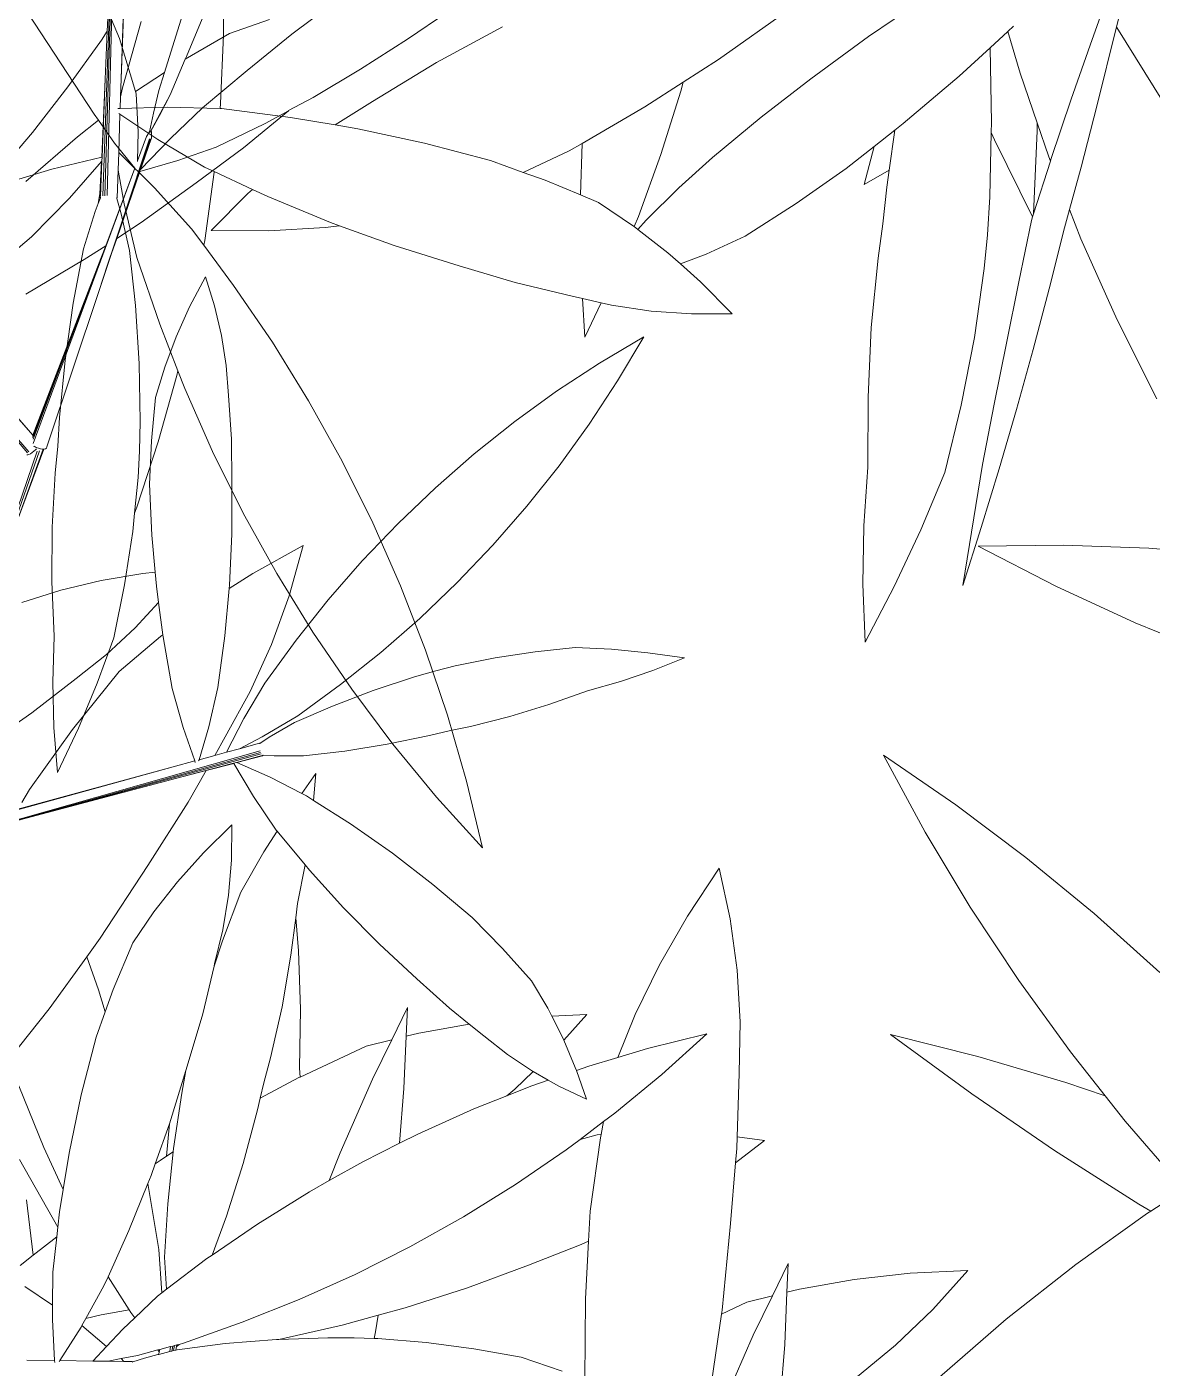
# Model space of a CAD drawing. Header units: millimetres. Extents: x 18 to 174501, y 22 to 24571.
# Drawn here: x 21922.7 to 22174.8, y 18887.6 to 19188.1 of the extents above; entities that cross this region are included whole.
import ezdxf

# ---------------------------------------------------------------- set-up
doc = ezdxf.new("R2010")
doc.units = ezdxf.units.MM
doc.header["$MEASUREMENT"] = 0
doc.layers.add('Edges', color=7, linetype='Continuous', lineweight=18)

# ---------------------------------------------------------------- blocks, each defined once
blk = doc.blocks.new('BAMBOOPLAN')
at = {"layer": 'Edges'}
for p, q in [((-0.334, 11.5077), (-0.2558, 11.3207)), ((-0.0428, 11.4309), (-0.1113, 11.2124)), ((0.4262, 11.4323), (0.2961, 11.3347)), ((-0.55, 11.4042), (-0.3368, 11.079)), ((0.0201, 11.4098), (-0.0412, 11.2639)), ((0.2246, 11.382), (0.0964, 11.3375)), ((0.7956, 11.4068), (0.6659, 11.3194)), ((0.0964, 11.3375), (-0.0452, 11.2546)), ((-0.2558, 11.3207), (-0.2044, 11.1511)), ((0.2961, 11.3347), (0.1527, 11.2191)), ((0.6659, 11.3194), (0.5158, 11.2228)), ((-0.5329, 10.0512), (-1.6024, 11.274)), ((-0.0452, 11.2546), (-0.0937, 11.1411)), ((-0.0412, 11.2639), (-0.0452, 11.2546)), ((-0.1113, 11.2124), (-0.2044, 11.1511)), ((-0.1113, 11.2124), (-0.1295, 11.1544)), ((0.1527, 11.2191), (0.0107, 11.0993)), ((0.5158, 11.2228), (0.3639, 11.1327)), ((-0.2044, 11.1511), (-0.2021, 11.1435)), ((-0.2021, 11.1435), (-0.1961, 11.0223)), ((-0.0937, 11.1411), (-0.1568, 11.0209)), ((-0.1295, 11.1544), (-0.1471, 11.0824)), ((-0.0937, 11.1411), (-0.1271, 11.0751)), ((0.3639, 11.1327), (0.2857, 11.0902)), ((-0.3368, 11.079), (-0.323, 11.0594)), ((-0.1471, 11.0824), (-0.1597, 11.0228)), ((0.0107, 11.0993), (-0.0927, 11.0009)), ((0.2855, 11.0901), (0.141, 10.9708)), ((0.2855, 11.0901), (0.2106, 11.0494)), ((0.2857, 11.0902), (0.2855, 11.0901)), ((-0.323, 11.0594), (-0.39, 11.0065)), ((-0.323, 11.0594), (-0.2712, 10.9863)), ((-0.1271, 11.0751), (-0.1547, 11.0244)), ((0.2106, 11.0494), (0.0535, 10.9738)), ((-0.39, 11.0065), (-0.5552, 10.8634)), ((-0.3221, 10.511), (-0.1593, 10.9996)), ((-0.2923, 10.5994), (-0.1573, 10.9994)), ((-0.1961, 11.0223), (-0.198, 10.9292)), ((-0.1693, 11.0072), (-0.198, 10.9292)), ((-0.0927, 11.0009), (-0.1884, 10.9013)), ((-0.1537, 11.0008), (-0.1832, 10.9165)), ((-0.1545, 11), (-0.1832, 10.9165)), ((-0.1693, 11.0072), (-0.1597, 11.0228)), ((-0.1685, 11.0079), (-0.1685, 11.0078)), ((-0.1603, 11.0201), (-0.1605, 11.0191)), ((-0.1597, 11.0228), (-0.1601, 11.0212)), ((-0.1547, 11.0244), (-0.1572, 11.02)), ((-0.1543, 11.0242), (-0.1547, 11.0244)), ((-0.1536, 11.0238), (-0.1543, 11.0242)), ((-0.1537, 11.0008), (-0.1534, 11.0017)), ((-0.1531, 11.0234), (-0.1536, 11.0238)), ((-0.1534, 11.0017), (-0.1527, 11.0226)), ((-0.1528, 11.023), (-0.1531, 11.0234)), ((-0.1527, 11.0226), (-0.1528, 11.023)), ((-1.3819, 10.9681), (-0.5455, 9.9979)), ((-0.2712, 10.9863), (-0.2065, 10.9066)), ((0.0535, 10.9738), (-0.0688, 10.9309)), ((0.141, 10.9708), (-0.0096, 10.859)), ((-0.2064, 10.9065), (-0.5314, 10.0245)), ((-0.2065, 10.9066), (-0.2996, 10.6579)), ((-0.2065, 10.9066), (-0.2064, 10.9065)), ((-0.2064, 10.9065), (-0.2059, 10.9058)), ((-0.198, 10.9292), (-0.1981, 10.9273)), ((-0.0688, 10.9309), (-0.1903, 10.8959)), ((-0.1832, 10.9165), (-0.1884, 10.9013)), ((-0.1903, 10.8959), (-0.2642, 10.681)), ((-0.1903, 10.8959), (-0.1905, 10.8958)), ((-0.1884, 10.9013), (-0.1894, 10.8985)), ((-0.0096, 10.859), (-0.1861, 10.732)), ((-0.1861, 10.732), (-0.2642, 10.681)), ((-0.2996, 10.6579), (-0.3681, 10.6132)), ((-0.2996, 10.6579), (-0.315, 10.617)), ((-0.2642, 10.681), (-0.2923, 10.5994)), ((-0.3681, 10.6132), (-0.5551, 10.5029)), ((-0.315, 10.617), (-0.5317, 10.0385)), ((-0.3447, 10.539), (-0.315, 10.617)), ((-0.3221, 10.511), (-0.2923, 10.5994)), ((-0.5323, 10.0474), (-0.3447, 10.539)), ((-0.5188, 10.0877), (-0.3447, 10.539)), ((0.0196, 10.5579), (-0.0309, 10.4627)), ((0.0196, 10.5579), (0.049, 10.4649)), ((-0.4869, 10.0167), (-0.3221, 10.511)), ((-0.0309, 10.4627), (-0.0743, 10.3664)), ((0.049, 10.4649), (0.0712, 10.3705)), ((-0.8866, 10.3888), (-0.5501, 9.9953)), ((-0.0743, 10.3664), (-0.1107, 10.2694)), ((0.0712, 10.3705), (0.0861, 10.2749)), ((1.4223, 10.3662), (1.2809, 10.2823)), ((1.4223, 10.3662), (1.3385, 10.2248)), ((-0.5329, 10.0513), (-0.7768, 10.3326)), ((-0.1107, 10.2694), (-0.1399, 10.1719)), ((0.0861, 10.2749), (0.0936, 10.1784)), ((1.2809, 10.2823), (1.1432, 10.1918)), ((1.3385, 10.2248), (1.2481, 10.087)), ((0.0936, 10.1784), (0.1027, 10.0382)), ((1.1432, 10.1918), (1.0095, 10.0949)), ((-0.1399, 10.1719), (-0.1532, 10.0335)), ((1.0095, 10.0949), (0.8802, 9.9919)), ((-0.534, 10.0504), (-0.533, 10.051)), ((-0.5336, 10.0505), (-0.5331, 10.0509)), ((-0.5336, 10.0493), (-0.5334, 10.0497)), ((-0.5333, 10.0502), (-0.533, 10.0509)), ((-0.5331, 10.0509), (-0.533, 10.0509)), ((-0.533, 10.051), (-0.5329, 10.051)), ((-0.533, 10.0509), (-0.5329, 10.051)), ((-0.5329, 10.0513), (-0.5188, 10.0877)), ((-0.5329, 10.051), (-0.5188, 10.0877)), ((-0.5329, 10.0512), (-0.5329, 10.0513)), ((1.2481, 10.087), (1.1513, 9.9532)), ((-0.4977, 10.0069), (-0.5894, 9.7591)), ((-0.4995, 10.0069), (-0.5894, 9.7591)), ((-0.5336, 10.044), (-0.5329, 10.0456)), ((-0.5336, 10.0439), (-0.5336, 10.044)), ((-0.5317, 10.0385), (-0.5319, 10.0381)), ((-0.53, 10.0163), (-0.5281, 10.0151)), ((-0.5296, 10), (-0.5241, 10.0047)), ((-0.5281, 10.0151), (-0.5259, 10.0141)), ((-0.5259, 10.0141), (-0.5217, 10.0121)), ((-0.5241, 10.0047), (-0.5208, 10.0079)), ((-0.5217, 10.0121), (-0.5148, 10.0096)), ((-0.5148, 10.0096), (-0.508, 10.0078)), ((-0.508, 10.0078), (-0.5016, 10.0069)), ((-0.5016, 10.0069), (-0.4995, 10.0069)), ((-0.4995, 10.0069), (-0.4977, 10.0069)), ((-0.4977, 10.0069), (-0.4962, 10.0069)), ((-0.4962, 10.0069), (-0.492, 10.0079)), ((-0.492, 10.0079), (-0.4894, 10.0097)), ((-0.4878, 10.0141), (-0.4894, 10.0097)), ((-0.4878, 10.0141), (-0.4869, 10.0167)), ((-0.1532, 10.0335), (-0.1591, 9.8947)), ((0.1027, 10.0382), (0.1046, 9.8975)), ((-0.8351, 9.0781), (-0.5186, 10.0004)), ((-0.7985, 9.1823), (-0.5112, 10.0012)), ((-0.5519, 9.9886), (-0.5513, 9.9879)), ((-0.5513, 9.9879), (-0.5489, 9.9881)), ((-0.5489, 9.9881), (-0.5452, 9.9895)), ((-0.5452, 9.9895), (-0.5406, 9.9921)), ((-0.5406, 9.9921), (-0.5352, 9.9957)), ((-0.5352, 9.9957), (-0.5296, 10)), ((0.8802, 9.9919), (0.7556, 9.883)), ((1.1513, 9.9532), (1.0484, 9.8238)), ((-0.1591, 9.8947), (-0.152, 9.7309)), ((0.1046, 9.8975), (0.1044, 9.7344)), ((0.7556, 9.883), (0.636, 9.7686)), ((1.0484, 9.8238), (0.9397, 9.6991)), ((0.636, 9.7686), (0.5216, 9.6489)), ((-0.152, 9.7309), (-0.1415, 9.6129)), ((0.1044, 9.7344), (0.0968, 9.5716)), ((0.3326, 9.6977), (0.1713, 9.6088)), ((0.3326, 9.6977), (0.2876, 9.5371)), ((0.9397, 9.6991), (0.8254, 9.5794)), ((2.4932, 9.696), (2.7655, 9.6992)), ((2.4932, 9.696), (2.7415, 9.5679)), ((2.7655, 9.6992), (3.039, 9.6898)), ((3.039, 9.6898), (3.313, 9.668)), ((0.5216, 9.6489), (0.4129, 9.5242)), ((-0.3144, 9.5859), (-0.4436, 9.5549)), ((-0.181, 9.6087), (-0.3144, 9.5859)), ((-0.1415, 9.6129), (-0.181, 9.6087)), ((-0.1415, 9.6129), (-0.1375, 9.5676)), ((0.1713, 9.6088), (0.0958, 9.5608)), ((0.8254, 9.5794), (0.7058, 9.4649)), ((-0.4436, 9.5549), (-0.5682, 9.516)), ((-0.1375, 9.5676), (-0.1305, 9.5155)), ((0.0958, 9.5608), (0.0818, 9.4095)), ((0.0968, 9.5716), (0.0958, 9.5608)), ((0.2876, 9.5371), (0.2309, 9.3813)), ((2.7415, 9.5679), (2.9953, 9.4506)), ((-0.1305, 9.5155), (-0.2058, 9.4341)), ((-0.1305, 9.5155), (-0.1166, 9.4126)), ((0.4129, 9.5242), (0.31, 9.3948)), ((0.7058, 9.4649), (0.5812, 9.3561)), ((2.9953, 9.4506), (3.254, 9.3446)), ((-0.2058, 9.4341), (-0.2967, 9.3497)), ((-0.1239, 9.4073), (-0.257, 9.2951)), ((-0.1166, 9.4126), (-0.1239, 9.4073)), ((-0.1166, 9.4126), (-0.1156, 9.4053)), ((-0.1156, 9.4053), (-0.0864, 9.2408)), ((0.0818, 9.4095), (0.0596, 9.2439)), ((0.2309, 9.3813), (0.1626, 9.2308)), ((0.31, 9.3948), (0.2101, 9.2578)), ((1.2034, 9.3718), (1.0746, 9.3583)), ((1.3194, 9.3659), (1.2034, 9.3718)), ((1.436, 9.3548), (1.3194, 9.3659)), ((-0.2967, 9.3497), (-0.3939, 9.2725)), ((0.5812, 9.3561), (0.4519, 9.2531)), ((0.9466, 9.3391), (0.819, 9.3129)), ((1.0746, 9.3583), (0.9466, 9.3391)), ((1.5527, 9.3384), (1.436, 9.3548)), ((1.5527, 9.3384), (1.452, 9.2982)), ((-0.257, 9.2951), (-0.4056, 9.1096)), ((0.6888, 9.2777), (0.5566, 9.2336)), ((0.7574, 9.2975), (0.6888, 9.2777)), ((0.819, 9.3129), (0.7574, 9.2975)), ((1.452, 9.2982), (1.3485, 9.2631)), ((-0.3939, 9.2725), (-0.5363, 9.1623)), ((-0.0864, 9.2408), (-0.0514, 9.1155)), ((0.0596, 9.2439), (0.03, 9.1172)), ((0.2101, 9.2578), (0.1429, 9.1441)), ((0.4519, 9.2531), (0.315, 9.153)), ((0.5566, 9.2336), (0.4265, 9.1843)), ((1.2424, 9.2332), (1.1192, 9.1895)), ((1.3485, 9.2631), (1.2424, 9.2332)), ((0.1626, 9.2308), (0.083, 9.0857)), ((1.1192, 9.1895), (0.994, 9.1509)), ((-0.5363, 9.1623), (-0.6694, 9.0698)), ((0.315, 9.153), (0.2014, 9.0857)), ((0.4265, 9.1843), (0.3045, 9.1314)), ((0.994, 9.1509), (0.8677, 9.1193)), ((-0.4056, 9.1096), (-0.544, 8.9167)), ((-0.0514, 9.1155), (-0.0148, 9.0084)), ((0.03, 9.1172), (-0.001, 9.0122)), ((0.1429, 9.1441), (0.0874, 9.0366)), ((0.3045, 9.1314), (0.2234, 9.0843)), ((0.8039, 9.1062), (0.7368, 9.0896)), ((0.8677, 9.1193), (0.8039, 9.1062)), ((0.083, 9.0857), (0.0492, 9.0261)), ((0.2014, 9.0857), (0.1281, 9.0478)), ((0.1926, 9.0656), (0.1281, 9.0478)), ((0.1926, 9.0656), (0.1941, 9.0647)), ((0.1941, 9.0647), (0.193, 9.064)), ((0.2234, 9.0843), (0.1941, 9.0647)), ((0.6014, 9.0619), (0.4653, 9.0398)), ((0.7368, 9.0896), (0.6014, 9.0619)), ((-0.9698, 8.7108), (0.1946, 9.0406)), ((-0.7086, 8.7835), (0.1962, 9.0357)), ((-0.6251, 8.8063), (0.198, 9.0314)), ((0.0492, 9.0261), (-0.001, 9.0122)), ((0.0874, 9.0366), (0.0492, 9.0261)), ((0.1281, 9.0478), (0.0874, 9.0366)), ((0.2014, 9.0259), (0.1188, 9.0039)), ((0.2027, 9.025), (0.12, 9.0034)), ((0.2027, 9.025), (0.2038, 9.0256)), ((0.2044, 9.0269), (0.203, 9.027)), ((0.2038, 9.0256), (0.2044, 9.0269)), ((0.2394, 9.0247), (0.2044, 9.0269)), ((0.3332, 9.0245), (0.2394, 9.0247)), ((0.4653, 9.0398), (0.3332, 9.0245)), ((2.1897, 9.0267), (2.421, 8.868)), ((2.1897, 9.0267), (2.3231, 8.7809)), ((-0.0836, 8.9895), (-0.9474, 8.7514)), ((-0.0836, 8.9895), (-0.581, 8.8546)), ((-0.0148, 9.0084), (-0.0836, 8.9895)), ((0.1097, 9.0015), (-0.0715, 8.9534)), ((0.0219, 8.9778), (-0.0715, 8.9534)), ((0.0219, 8.9778), (-0.0353, 8.8766)), ((-0.0148, 9.0084), (-0.0131, 9.0034)), ((-0.001, 9.0122), (-0.0021, 9.0086)), ((0.1101, 9.0008), (0.0219, 8.9778)), ((0.1188, 9.0039), (0.1097, 9.0015)), ((0.1101, 9.0008), (0.1097, 9.0015)), ((0.1733, 8.8951), (0.1101, 9.0008)), ((0.12, 9.0034), (0.1188, 9.0039)), ((0.2272, 8.9561), (0.12, 9.0034)), ((-0.0715, 8.9534), (-0.6068, 8.8112)), ((0.3285, 8.9043), (0.2272, 8.9561)), ((0.3732, 8.9687), (0.3285, 8.9043)), ((0.3732, 8.9687), (0.3657, 8.8824)), ((-0.544, 8.9167), (-0.5682, 8.876)), ((0.2463, 8.7874), (0.1733, 8.8951)), ((0.343, 8.8969), (0.3285, 8.9043)), ((0.3657, 8.8824), (0.343, 8.8969)), ((-0.0353, 8.8766), (-0.1643, 8.6737)), ((0.4837, 8.8069), (0.3657, 8.8824)), ((2.421, 8.868), (2.6459, 8.699)), ((0.1038, 8.804), (0.0132, 8.7145)), ((0.1038, 8.804), (0.103, 8.6912)), ((0.6179, 8.7129), (0.4837, 8.8069)), ((0.249, 8.7842), (0.2069, 8.7176)), ((0.249, 8.7842), (0.2463, 8.7874)), ((0.3385, 8.6763), (0.249, 8.7842)), ((2.3231, 8.7809), (2.4676, 8.5403)), ((0.2069, 8.7176), (0.1331, 8.5882)), ((-0.1643, 8.6737), (-0.3174, 8.4407)), ((0.0132, 8.7145), (-0.0699, 8.6216)), ((0.103, 8.6912), (0.0935, 8.5792)), ((0.3385, 8.6763), (0.3144, 8.5527)), ((0.3529, 8.6589), (0.3385, 8.6763)), ((0.7477, 8.6128), (0.6179, 8.7129)), ((2.6459, 8.699), (2.8638, 8.52)), ((0.462, 8.538), (0.3529, 8.6589)), ((1.6644, 8.6657), (1.5629, 8.512)), ((1.6644, 8.6657), (1.6992, 8.5026)), ((-0.0699, 8.6216), (-0.1455, 8.5255)), ((0.1331, 8.5882), (0.0742, 8.433)), ((0.873, 8.5069), (0.7477, 8.6128)), ((0.0935, 8.5792), (0.0755, 8.4682)), ((0.3144, 8.5527), (0.3084, 8.5058)), ((-0.1455, 8.5255), (-0.2132, 8.4266)), ((0.3084, 8.5058), (0.2932, 8.3864)), ((0.3084, 8.5058), (0.3176, 8.4008)), ((0.5765, 8.422), (0.462, 8.538)), ((0.9709, 8.4085), (0.873, 8.5069)), ((1.5629, 8.512), (1.473, 8.3555)), ((1.6992, 8.5026), (1.7214, 8.3383)), ((2.4676, 8.5403), (2.6228, 8.3055)), ((2.8638, 8.52), (3.0743, 8.3315)), ((0.0755, 8.4682), (0.049, 8.3586)), ((-0.3174, 8.4407), (-0.3604, 8.3814)), ((-0.2132, 8.4266), (-0.2758, 8.2767)), ((0.0742, 8.433), (0.0474, 8.3518)), ((0.6962, 8.3112), (0.5765, 8.422)), ((-0.3604, 8.3814), (-0.4808, 8.215)), ((-0.3604, 8.3814), (-0.3228, 8.2755)), ((0.2932, 8.3864), (0.265, 8.2209)), ((0.3176, 8.4008), (0.3242, 8.214)), ((1.0637, 8.3049), (0.9709, 8.4085)), ((0.0474, 8.3518), (0.011, 8.1994)), ((0.049, 8.3586), (0.0474, 8.3518)), ((1.473, 8.3555), (1.3952, 8.1964)), ((1.7214, 8.3383), (1.7309, 8.1733)), ((0.8009, 8.2173), (0.6962, 8.3112)), ((1.1156, 8.2173), (1.0637, 8.3049)), ((2.6228, 8.3055), (2.7883, 8.077)), ((-0.3228, 8.2755), (-0.3014, 8.2051)), ((-0.2758, 8.2767), (-0.3014, 8.2051)), ((-0.4808, 8.215), (-0.6085, 8.0544)), ((-0.3014, 8.2051), (-0.3303, 8.1241)), ((0.265, 8.2209), (0.2282, 8.0581)), ((0.3242, 8.214), (0.3209, 8.0255)), ((0.666, 8.2188), (0.616, 8.116)), ((0.666, 8.2188), (0.6622, 8.1275)), ((0.8642, 8.166), (0.8009, 8.2173)), ((1.1287, 8.1914), (1.1156, 8.2173)), ((0.011, 8.1994), (-0.0353, 8.0422)), ((0.8642, 8.166), (0.7027, 8.1375)), ((0.9102, 8.1289), (0.8642, 8.166)), ((1.2406, 8.1966), (1.1287, 8.1914)), ((1.1622, 8.1248), (1.1287, 8.1914)), ((1.2406, 8.1966), (1.1668, 8.1142)), ((1.3952, 8.1964), (1.3392, 8.0592)), ((1.7309, 8.1733), (1.7278, 8.0078)), ((-0.3303, 8.1241), (-0.3778, 7.9393)), ((0.616, 8.116), (0.5338, 8.0957)), ((0.616, 8.116), (0.5543, 7.9894)), ((0.6622, 8.1275), (0.6551, 7.9595)), ((0.7027, 8.1375), (0.6622, 8.1275)), ((0.9862, 8.069), (0.9102, 8.1289)), ((1.1668, 8.1142), (1.1622, 8.1248)), ((1.6242, 8.135), (1.4345, 8.0876)), ((1.6242, 8.135), (1.4801, 8.0048)), ((2.2127, 8.1332), (2.4921, 8.0622)), ((2.2127, 8.1332), (2.4724, 7.943)), ((0.5338, 8.0957), (0.3223, 7.9966)), ((1.2035, 8.0276), (1.1668, 8.1142)), ((1.4345, 8.0876), (1.3392, 8.0592)), ((2.7883, 8.077), (2.8998, 7.9362)), ((-0.0353, 8.0422), (-0.0428, 8.0175)), ((0.2282, 8.0581), (0.2063, 7.9776)), ((1.0665, 8.0151), (0.9862, 8.069)), ((1.2466, 8.0317), (1.2069, 8.0179)), ((1.3392, 8.0592), (1.2466, 8.0317)), ((2.4921, 8.0622), (2.7733, 7.9789)), ((-0.0428, 8.0175), (-0.0907, 7.8605)), ((-0.0428, 8.0175), (-0.0565, 7.9448)), ((0.3185, 7.9948), (0.1951, 7.9288)), ((0.3223, 7.9966), (0.3185, 7.9948)), ((0.3209, 8.0255), (0.3223, 7.9966)), ((0.5543, 7.9894), (0.4507, 7.7541)), ((1.0684, 8.014), (1.0096, 7.9576)), ((1.1169, 7.9866), (1.0612, 7.9673)), ((1.0684, 8.014), (1.0665, 8.0151)), ((1.1169, 7.9866), (1.0684, 8.014)), ((1.1509, 7.9674), (1.1169, 7.9866)), ((1.2069, 8.0179), (1.2035, 8.0276)), ((1.2393, 7.926), (1.2069, 8.0179)), ((1.4801, 8.0048), (1.3298, 7.8808)), ((1.7278, 8.0078), (1.7214, 7.8051)), ((-0.5779, 7.9681), (-0.498, 7.7716)), ((-0.0565, 7.9448), (-0.0825, 7.7681)), ((0.2063, 7.9776), (0.1951, 7.9288)), ((0.6551, 7.9595), (0.6412, 7.7848)), ((1.0612, 7.9673), (0.9842, 7.9368)), ((1.0096, 7.9576), (0.9842, 7.9368)), ((1.2393, 7.926), (1.1509, 7.9674)), ((2.7733, 7.9789), (2.8998, 7.9362)), ((-0.3778, 7.9393), (-0.4169, 7.7526)), ((0.1951, 7.9288), (0.1865, 7.8912)), ((0.9842, 7.9368), (0.8786, 7.8948)), ((2.4724, 7.943), (2.7373, 7.7617)), ((2.8998, 7.9362), (2.9637, 7.8554)), ((-0.0907, 7.8605), (-0.0956, 7.8465)), ((0.1865, 7.8912), (0.1399, 7.7202)), ((0.8786, 7.8948), (0.6993, 7.8142)), ((1.3298, 7.8808), (1.2942, 7.854)), ((-0.0956, 7.8465), (-0.1408, 7.7192)), ((-0.0956, 7.8465), (-0.1052, 7.7437)), ((1.2942, 7.854), (1.2185, 7.797)), ((1.2942, 7.854), (1.2861, 7.8127)), ((2.9637, 7.8554), (3.1486, 7.6414)), ((0.6412, 7.7848), (0.5238, 7.7257)), ((0.6993, 7.8142), (0.6412, 7.7848)), ((1.2185, 7.797), (1.1737, 7.7634)), ((1.2734, 7.8118), (1.2185, 7.797)), ((1.284, 7.8019), (1.2511, 7.5668)), ((1.2861, 7.8127), (1.2734, 7.8118)), ((1.2861, 7.8127), (1.284, 7.8019)), ((1.8086, 7.7938), (1.7163, 7.7215)), ((1.7214, 7.8051), (1.7202, 7.7677)), ((1.8086, 7.7938), (1.7214, 7.8051)), ((-0.5755, 7.7326), (-0.4528, 7.5164)), ((-0.498, 7.7716), (-0.4357, 7.6363)), ((-0.4169, 7.7526), (-0.4357, 7.6363)), ((-0.1258, 7.73), (-0.1408, 7.7192)), ((-0.1053, 7.7433), (-0.1258, 7.73)), ((-0.0836, 7.7574), (-0.1053, 7.7433)), ((-0.1052, 7.7437), (-0.1053, 7.7433)), ((-0.0836, 7.7574), (-0.1012, 7.5908)), ((-0.0825, 7.7681), (-0.0836, 7.7574)), ((0.4507, 7.7541), (0.4155, 7.665)), ((1.1737, 7.7634), (1.0121, 7.6528)), ((1.7202, 7.7677), (1.7163, 7.7215)), ((2.7373, 7.7617), (3.0068, 7.5898)), ((-0.1408, 7.7192), (-0.1542, 7.6815)), ((0.1399, 7.7202), (0.0866, 7.5517)), ((0.5238, 7.7257), (0.4155, 7.665)), ((1.7163, 7.7215), (1.7002, 7.5281)), ((-0.1647, 7.6558), (-0.2257, 7.5056)), ((-0.1542, 7.6815), (-0.1647, 7.6558)), ((-0.1647, 7.6558), (-0.1298, 7.4451)), ((0.4155, 7.665), (0.3525, 7.6296)), ((1.0121, 7.6528), (0.8454, 7.5493)), ((-0.5535, 7.6034), (-0.5313, 7.4264)), ((-0.4357, 7.6363), (-0.4474, 7.5647)), ((0.3525, 7.6296), (0.1859, 7.5262)), ((3.1527, 7.637), (3.0451, 7.5672)), ((-0.4474, 7.5647), (-0.4528, 7.5164)), ((-0.1012, 7.5908), (-0.1112, 7.4205)), ((1.2511, 7.5668), (1.246, 7.4712)), ((3.0354, 7.5609), (2.8054, 7.3962)), ((3.0068, 7.5898), (3.0451, 7.5672)), ((3.0451, 7.5672), (3.0354, 7.5609)), ((-0.4528, 7.5164), (-0.4563, 7.4856)), ((0.0866, 7.5517), (0.0407, 7.4268)), ((0.1859, 7.5262), (0.0407, 7.4268)), ((0.8454, 7.5493), (0.6742, 7.4532)), ((1.7002, 7.5281), (1.673, 7.2507)), ((-0.4563, 7.4856), (-0.5313, 7.4264)), ((-0.4563, 7.4856), (-0.4691, 7.3718)), ((-0.2257, 7.5056), (-0.2922, 7.3572)), ((-0.1298, 7.4451), (-0.1205, 7.3057)), ((0.6742, 7.4532), (0.4987, 7.3648)), ((1.2219, 7.4604), (1.0538, 7.3949)), ((1.246, 7.4712), (1.2219, 7.4604)), ((1.246, 7.4712), (1.2361, 7.2869)), ((-0.5313, 7.4264), (-0.5733, 7.3933)), ((-0.1112, 7.4205), (-0.1051, 7.3173)), ((0.0243, 7.4156), (-0.1051, 7.3173)), ((0.0407, 7.4268), (0.0243, 7.4156)), ((1.0538, 7.3949), (0.8579, 7.3219)), ((1.8847, 7.3993), (1.8346, 7.2965)), ((1.8847, 7.3993), (1.8808, 7.308)), ((2.8054, 7.3962), (2.583, 7.2212)), ((-0.4691, 7.3718), (-0.4698, 7.2659)), ((-0.2922, 7.3572), (-0.3052, 7.3282)), ((-0.2922, 7.3572), (-0.2244, 7.2513)), ((0.4987, 7.3648), (0.3194, 7.2842)), ((2.0958, 7.3488), (1.9214, 7.318)), ((2.2752, 7.3685), (2.0958, 7.3488)), ((2.4593, 7.3771), (2.2752, 7.3685)), ((2.4593, 7.3771), (2.348, 7.2529)), ((-0.558, 7.3264), (-0.4698, 7.2659)), ((-0.3052, 7.3282), (-0.3634, 7.2237)), ((-0.1205, 7.3057), (-0.1341, 7.2953)), ((-0.1051, 7.3173), (-0.1205, 7.3057)), ((0.8579, 7.3219), (0.659, 7.2578)), ((1.8808, 7.308), (1.8738, 7.14)), ((1.9214, 7.318), (1.8808, 7.308)), ((-0.4698, 7.2659), (-0.4701, 7.2205)), ((-0.1341, 7.2953), (-0.2068, 7.226)), ((0.3194, 7.2842), (0.1368, 7.2116)), ((0.659, 7.2578), (0.572, 7.2341)), ((1.2361, 7.2869), (1.234, 7.0268)), ((1.7525, 7.2762), (1.6711, 7.238)), ((1.8346, 7.2965), (1.7525, 7.2762)), ((1.8346, 7.2965), (1.773, 7.1699)), ((-0.4701, 7.2205), (-0.4632, 7.089)), ((-0.3634, 7.2237), (-0.3761, 7.2008)), ((-0.3142, 7.2352), (-0.3634, 7.2237)), ((-0.2244, 7.2513), (-0.3142, 7.2352)), ((-0.2068, 7.226), (-0.2448, 7.1899)), ((-0.2244, 7.2513), (-0.2191, 7.2429)), ((-0.2191, 7.2429), (-0.2068, 7.226)), ((0.572, 7.2341), (0.4576, 7.2029)), ((0.572, 7.2341), (0.5638, 7.1814)), ((1.6711, 7.238), (1.6332, 6.9749)), ((1.673, 7.2507), (1.6711, 7.238)), ((2.348, 7.2529), (2.2283, 7.1381)), ((2.583, 7.2212), (2.3688, 7.0364)), ((-0.3787, 7.1962), (-0.4468, 7.0888)), ((-0.3761, 7.2008), (-0.3787, 7.1962)), ((-0.3761, 7.2008), (-0.2967, 7.1344)), ((-0.2448, 7.1899), (-0.2967, 7.1344)), ((0.1368, 7.2116), (-0.0508, 7.1444)), ((0.4576, 7.2029), (0.2543, 7.1565)), ((0.5638, 7.1814), (0.5596, 7.1596)), ((-0.2967, 7.1344), (-0.3405, 7.0876)), ((-0.0918, 7.1337), (-0.1266, 7.1246)), ((-0.0949, 7.1177), (-0.0918, 7.1337)), ((-0.0852, 7.1355), (-0.0918, 7.1337)), ((-0.0883, 7.1194), (-0.0852, 7.1355)), ((-0.0794, 7.137), (-0.0852, 7.1355)), ((-0.0826, 7.1209), (-0.0794, 7.137)), ((-0.0716, 7.139), (-0.0794, 7.137)), ((-0.0726, 7.1344), (-0.075, 7.1228)), ((-0.0716, 7.139), (-0.0726, 7.1344)), ((-0.0713, 7.1354), (-0.0726, 7.1344)), ((-0.0705, 7.1393), (-0.0716, 7.139)), ((-0.0648, 7.1408), (-0.0713, 7.1354)), ((-0.0705, 7.1393), (-0.0713, 7.1354)), ((0.0832, 7.1435), (-0.0709, 7.1239)), ((-0.0648, 7.1408), (-0.0705, 7.1393)), ((-0.0508, 7.1444), (-0.0648, 7.1408)), ((0.2471, 7.1562), (0.0832, 7.1435)), ((0.2543, 7.1565), (0.2471, 7.1562)), ((0.4116, 7.1623), (0.2543, 7.1565)), ((0.496, 7.1621), (0.4116, 7.1623)), ((0.5596, 7.1596), (0.496, 7.1621)), ((0.5714, 7.1592), (0.5596, 7.1596)), ((0.7256, 7.1468), (0.5714, 7.1592)), ((0.8784, 7.1264), (0.7256, 7.1468)), ((1.773, 7.1699), (1.6694, 6.9346)), ((1.8738, 7.14), (1.8531, 6.8803)), ((2.2283, 7.1381), (2.1006, 7.0332)), ((-0.4632, 7.089), (-0.5523, 7.09)), ((-0.4632, 7.089), (-0.4629, 7.0829)), ((-0.4468, 7.0888), (-0.4491, 7.0852)), ((-0.3405, 7.0876), (-0.4468, 7.0888)), ((-0.2917, 7.087), (-0.3405, 7.0876)), ((-0.2505, 7.0953), (-0.2917, 7.087)), ((-0.2411, 7.0864), (-0.2917, 7.087)), ((-0.1984, 7.1058), (-0.2505, 7.0953)), ((-0.2505, 7.0953), (-0.2411, 7.0864)), ((-0.2146, 7.0861), (-0.2411, 7.0864)), ((-0.2132, 7.0848), (-0.215, 7.0843)), ((-0.2132, 7.0848), (-0.2146, 7.0861)), ((-0.1751, 7.0972), (-0.2132, 7.0848)), ((-0.1323, 7.1231), (-0.1984, 7.1058)), ((-0.1327, 7.1081), (-0.1751, 7.0972)), ((-0.1296, 7.1099), (-0.1327, 7.1081)), ((-0.1298, 7.1088), (-0.1327, 7.1081)), ((-0.1266, 7.1246), (-0.1323, 7.1231)), ((-0.1323, 7.1231), (-0.1281, 7.1173)), ((-0.0949, 7.1177), (-0.1298, 7.1088)), ((-0.1296, 7.1099), (-0.1298, 7.1088)), ((-0.1281, 7.1173), (-0.1296, 7.1099)), ((-0.1266, 7.1246), (-0.1281, 7.1173)), ((-0.0883, 7.1194), (-0.0949, 7.1177)), ((-0.0826, 7.1209), (-0.0883, 7.1194)), ((-0.075, 7.1228), (-0.0826, 7.1209)), ((-0.0709, 7.1239), (-0.075, 7.1228)), ((1.0301, 7.0994), (0.8784, 7.1264)), ((1.1619, 7.0548), (1.0301, 7.0994)), ((-0.2502, -6.3412), (-0.2084, -5.0609)), ((-0.2538, -5.0917), (-0.2952, -6.7156)), ((-0.2649, -5.4639), (-0.3022, -6.7158)), ((-0.2689, -5.5792), (-0.3084, -6.7163)), ((-0.2945, -6.189), (-0.2807, -5.8591)), ((0.0777, -6.2006), (0.0787, -5.9746)), ((2.1421, -6.2067), (2.3057, -6.0956)), ((2.9361, -6.1757), (2.9625, -6.0687)), ((-0.2502, -6.3412), (-0.2417, -6.1086)), ((1.6622, -6.28), (1.8907, -6.1181)), ((2.8581, -6.2158), (2.8944, -6.1144)), ((-0.2454, -6.3706), (-0.1862, -6.1583)), ((0.7591, -6.2892), (0.9706, -6.1748)), ((2.5878, -6.1906), (2.6064, -6.1736)), ((2.8732, -6.4293), (2.9361, -6.1757)), ((2.9369, -6.177), (2.9361, -6.1757)), ((3.086, -6.4171), (2.9369, -6.177)), ((-0.4208, -6.3676), (-0.3135, -6.2179)), ((-0.3135, -6.2179), (-0.2945, -6.189)), ((-0.3009, -6.3423), (-0.2945, -6.189)), ((0.0677, -6.4208), (0.0777, -6.2006)), ((1.9576, -6.3421), (2.1421, -6.2067)), ((2.5311, -6.2423), (2.5878, -6.1906)), ((2.6272, -6.3237), (2.5878, -6.1906)), ((2.791, -6.4072), (2.8581, -6.2158)), ((2.4319, -6.3328), (2.5311, -6.2423)), ((2.5311, -6.2433), (2.5311, -6.2423)), ((2.5357, -6.4811), (2.5311, -6.2433)), ((0.554, -6.4142), (0.7591, -6.2892)), ((1.5486, -6.3529), (1.6622, -6.28)), ((-0.3125, -6.5924), (-0.3009, -6.3423)), ((-0.3114, -6.5921), (-0.3009, -6.3423)), ((-0.2521, -6.3996), (-0.2502, -6.3412)), ((1.4264, -6.4314), (1.5486, -6.3529)), ((1.541, -6.3817), (1.5486, -6.3529)), ((1.7984, -6.4641), (1.9576, -6.3421)), ((2.2533, -6.4846), (2.4319, -6.3328)), ((2.6815, -6.4826), (2.6272, -6.3237)), ((-0.5342, -6.513), (-0.4208, -6.3676)), ((-0.2521, -6.3996), (-0.2454, -6.3706)), ((1.4776, -6.584), (1.541, -6.3817)), ((-0.2533, -6.4363), (-0.2603, -6.4365)), ((-0.2533, -6.4363), (-0.2521, -6.3996)), ((-0.1025, -6.4321), (-0.2533, -6.4363)), ((0.0662, -6.437), (-0.1025, -6.4321)), ((0.0662, -6.437), (0.0677, -6.4208)), ((0.0709, -6.4372), (0.0662, -6.437)), ((0.2918, -6.4651), (0.0709, -6.4372)), ((0.4343, -6.4892), (0.554, -6.4142)), ((1.2249, -6.5482), (1.4264, -6.4314)), ((2.726, -6.6004), (2.791, -6.4072)), ((2.8223, -6.6241), (2.8732, -6.4293)), ((-0.2539, -6.4553), (-0.2581, -6.4525)), ((-0.2579, -6.5776), (-0.2539, -6.4553)), ((-0.1325, -6.5364), (-0.2539, -6.4553)), ((0.4343, -6.4892), (0.2918, -6.4651)), ((1.6427, -6.5937), (1.7984, -6.4641)), ((2.535, -6.5133), (2.5357, -6.4811)), ((2.6816, -6.5086), (2.6815, -6.4826)), ((2.7186, -6.5911), (2.6815, -6.4826)), ((-0.6534, -6.6537), (-0.5342, -6.513)), ((0.5072, -6.5015), (0.4343, -6.4892)), ((0.7208, -6.5477), (0.5072, -6.5015)), ((2.1596, -6.5587), (2.2261, -6.5061)), ((2.2078, -6.6338), (2.2261, -6.5061)), ((2.2261, -6.5061), (2.2533, -6.4846)), ((2.5305, -6.7192), (2.535, -6.5133)), ((2.5454, -6.5372), (2.535, -6.5133)), ((2.6701, -6.7734), (2.6816, -6.5086)), ((0.0171, -6.6243), (-0.1325, -6.5364)), ((0.9322, -6.6036), (0.7208, -6.5477)), ((1.1839, -6.572), (1.2249, -6.5482)), ((1.2196, -6.7135), (1.2249, -6.5482)), ((2.0709, -6.6288), (2.1596, -6.5587)), ((2.1281, -6.6797), (2.1596, -6.5587)), ((2.6667, -6.7839), (2.5454, -6.5372)), ((-0.472, -6.6309), (-0.3125, -6.5924)), ((-0.4157, -6.7237), (-0.3131, -6.6059)), ((-0.3179, -6.7097), (-0.3131, -6.6059)), ((-0.3167, -6.7184), (-0.3119, -6.6046)), ((-0.3131, -6.6059), (-0.3119, -6.6046)), ((-0.3125, -6.5924), (-0.3114, -6.5921)), ((-0.3119, -6.6046), (-0.3114, -6.5921)), ((-0.2598, -6.6338), (-0.2579, -6.5776)), ((-0.143, -6.6908), (-0.2579, -6.5776)), ((1.0368, -6.6411), (0.9322, -6.6036)), ((1.0368, -6.6411), (1.1839, -6.572)), ((1.4052, -6.7829), (1.4776, -6.584)), ((1.5343, -6.6904), (1.6427, -6.5937)), ((2.6701, -6.7734), (2.7243, -6.6057)), ((2.7243, -6.6057), (2.7186, -6.5911)), ((2.7243, -6.6057), (2.726, -6.6004)), ((-0.6381, -6.6812), (-0.472, -6.6309)), ((-0.2627, -6.723), (-0.2598, -6.6338)), ((-0.2405, -6.7421), (-0.2598, -6.6338)), ((0.0478, -6.6386), (0.0171, -6.6243)), ((0.0176, -6.8592), (0.0476, -6.6405)), ((0.0476, -6.6405), (0.0478, -6.6386)), ((0.1706, -6.6957), (0.0478, -6.6386)), ((1.1065, -6.6661), (1.0368, -6.6411)), ((1.9105, -6.7413), (2.0709, -6.6288)), ((2.1281, -6.6797), (2.2078, -6.6338)), ((2.2001, -6.6883), (2.2078, -6.6338)), ((2.7849, -6.7599), (2.8223, -6.6241)), ((-0.0249, -6.8214), (-0.143, -6.6908)), ((0.1554, -6.7088), (0.1706, -6.6957)), ((0.219, -6.7181), (0.1706, -6.6957)), ((1.2196, -6.7135), (1.1065, -6.6661)), ((1.4299, -6.7942), (1.5343, -6.6904)), ((2.1881, -6.8058), (2.2001, -6.6883)), ((-0.5371, -6.8477), (-0.4157, -6.7237)), ((-0.3333, -6.7664), (-0.3237, -6.7413)), ((-0.3237, -6.7413), (-0.3179, -6.7097)), ((-0.3237, -6.7413), (-0.3166, -6.7228)), ((-0.3183, -6.7198), (-0.3179, -6.7097)), ((-0.3183, -6.7198), (-0.318, -6.7213)), ((-0.318, -6.7213), (-0.3166, -6.7228)), ((-0.3166, -6.7228), (-0.3159, -6.7209)), ((-0.2644, -6.7245), (-0.2649, -6.7229)), ((-0.2627, -6.723), (-0.2644, -6.7245)), ((-0.2511, -6.7696), (-0.2644, -6.7245)), ((0.0379, -6.8271), (0.1554, -6.7088)), ((0.4195, -6.8014), (0.219, -6.7181)), ((1.2775, -6.7378), (1.2196, -6.7135)), ((1.3901, -6.8136), (1.2775, -6.7378)), ((1.7473, -6.8454), (1.9105, -6.7413)), ((2.5228, -6.841), (2.5305, -6.7192)), ((-0.3706, -6.8857), (-0.3333, -6.7664)), ((-0.2232, -6.8915), (-0.2511, -6.7696)), ((-0.1998, -6.9134), (-0.2405, -6.7421)), ((1.3919, -6.8149), (1.4052, -6.7829)), ((2.6632, -6.7947), (2.6667, -6.7839)), ((2.6667, -6.7839), (2.6701, -6.7734)), ((2.7688, -6.8187), (2.7849, -6.7599)), ((2.822, -6.8544), (2.7849, -6.7599)), ((0.0147, -6.8747), (-0.0249, -6.8214)), ((0.0379, -6.8271), (0.2221, -6.8281)), ((0.2221, -6.8281), (0.4023, -6.8176)), ((0.4023, -6.8176), (0.4484, -6.8119)), ((0.4484, -6.8119), (0.4195, -6.8014)), ((0.6238, -6.8756), (0.4484, -6.8119)), ((1.3919, -6.8149), (1.3901, -6.8136)), ((1.4033, -6.8238), (1.3919, -6.8149)), ((1.4033, -6.8238), (1.4299, -6.7942)), ((1.4992, -6.8983), (1.4033, -6.8238)), ((2.1725, -6.9161), (2.1881, -6.8058)), ((2.6231, -6.9914), (2.6632, -6.7947)), ((2.7198, -7.0137), (2.7688, -6.8187)), ((-0.7074, -6.9911), (-0.5371, -6.8477)), ((0.0147, -6.8747), (0.0176, -6.8592)), ((1.6224, -6.9025), (1.7473, -6.8454)), ((2.5122, -6.949), (2.5228, -6.841)), ((2.9374, -7.1128), (2.822, -6.8544)), ((-0.4035, -7.06), (-0.3706, -6.8857)), ((-0.2042, -7.0678), (-0.2232, -6.8915)), ((0.1099, -7.0029), (0.0147, -6.8747)), ((0.8313, -6.9404), (0.6238, -6.8756)), ((1.5396, -6.9341), (1.4992, -6.8983)), ((1.5396, -6.9341), (1.6224, -6.9025)), ((-0.1266, -7.1273), (-0.1998, -6.9134)), ((1.0111, -6.9937), (0.8313, -6.9404)), ((1.6045, -6.9918), (1.5396, -6.9341)), ((2.1506, -7.1375), (2.1725, -6.9161)), ((2.4809, -7.1695), (2.5122, -6.949)), ((1.1933, -7.0376), (1.0111, -6.9937)), ((1.7058, -7.0937), (1.6045, -6.9918)), ((2.5834, -7.1876), (2.6231, -6.9914)), ((0.2339, -7.1851), (0.1099, -7.0029)), ((1.2267, -7.0452), (1.1933, -7.0376)), ((2.6686, -7.2077), (2.7198, -7.0137)), ((-0.4292, -7.2421), (-0.4035, -7.06)), ((-0.1929, -7.2529), (-0.2042, -7.0678)), ((1.2341, -7.1686), (1.2267, -7.0452)), ((1.2859, -7.0587), (1.2267, -7.0452)), ((1.2341, -7.1686), (1.2859, -7.0587)), ((1.3191, -7.0663), (1.2859, -7.0587)), ((1.4467, -7.0852), (1.3191, -7.0663)), ((-0.0685, -7.2767), (-0.1266, -7.1273)), ((1.5757, -7.0944), (1.4467, -7.0852)), ((1.7058, -7.0937), (1.5757, -7.0944)), ((3.0643, -7.3657), (2.9374, -7.1128)), ((2.1407, -7.3612), (2.1506, -7.1375)), ((2.4381, -7.3867), (2.4809, -7.1695)), ((0.3496, -7.3729), (0.2339, -7.1851)), ((2.5445, -7.3829), (2.5834, -7.1876)), ((2.6152, -7.4001), (2.6686, -7.2077)), ((-0.4476, -7.4254), (-0.4292, -7.2421)), ((-0.1891, -7.4387), (-0.1929, -7.2529)), ((-0.1312, -7.5035), (-0.0719, -7.2912)), ((-0.0719, -7.2912), (-0.0685, -7.2767)), ((-0.0467, -7.3327), (-0.0685, -7.2767)), ((0.0425, -7.5345), (-0.0467, -7.3327)), ((0.4568, -7.5659), (0.3496, -7.3729)), ((2.1401, -7.5846), (2.1407, -7.3612)), ((2.5063, -7.5768), (2.5445, -7.3829)), ((-0.4531, -7.5174), (-0.4476, -7.4254)), ((2.3857, -7.6017), (2.4381, -7.3867)), ((2.5599, -7.5905), (2.6152, -7.4001)), ((-0.1911, -7.5338), (-0.1891, -7.4387)), ((-0.1999, -7.7126), (-0.1312, -7.5035)), ((-0.4617, -7.6038), (-0.4531, -7.5174)), ((-0.1959, -7.6184), (-0.1911, -7.5338)), ((0.1408, -7.7321), (0.0425, -7.5345)), ((0.5551, -7.7635), (0.4568, -7.5659)), ((2.1271, -7.7727), (2.1401, -7.5846)), ((2.5063, -7.5768), (2.4436, -7.9632)), ((2.5026, -7.7784), (2.5599, -7.5905)), ((-0.4715, -7.7771), (-0.4617, -7.6038)), ((-0.2071, -7.7316), (-0.1959, -7.6184)), ((2.3094, -7.7851), (2.3857, -7.6017)), ((-0.2071, -7.7316), (-0.1999, -7.7126)), ((-0.2131, -7.7912), (-0.2071, -7.7316)), ((0.248, -7.9251), (0.1408, -7.7321)), ((0.6443, -7.9652), (0.5551, -7.7635)), ((-0.4719, -7.9517), (-0.4715, -7.7771)), ((-0.2393, -7.9619), (-0.2131, -7.7912)), ((2.1241, -7.9595), (2.1271, -7.7727)), ((2.2244, -7.9663), (2.3094, -7.7851)), ((2.4436, -7.9632), (2.5026, -7.7784)), ((0.3637, -8.1129), (0.248, -7.9251)), ((-0.4651, -8.1259), (-0.4719, -7.9517)), ((-0.2731, -8.1312), (-0.2393, -7.9619)), ((0.7243, -8.1707), (0.6443, -7.9652)), ((2.1309, -8.1447), (2.1241, -7.9595)), ((2.1309, -8.1447), (2.2244, -7.9663)), ((0.4877, -8.2951), (0.3637, -8.1129)), ((-0.469, -8.2728), (-0.4651, -8.1259)), ((-0.3266, -8.2766), (-0.2731, -8.1312)), ((0.7947, -8.3792), (0.7243, -8.1707)), ((-0.4653, -8.4186), (-0.469, -8.2728)), ((-0.3869, -8.4205), (-0.3266, -8.2766)), ((0.6197, -8.4713), (0.4877, -8.2951)), ((0.8554, -8.5904), (0.7947, -8.3792)), ((-0.454, -8.5627), (-0.4653, -8.4186)), ((-0.454, -8.5627), (-0.3869, -8.4205)), ((0.7593, -8.6409), (0.6197, -8.4713)), ((0.9063, -8.8037), (0.8554, -8.5904)), ((0.9063, -8.8037), (0.7593, -8.6409))]:
    blk.add_line(p, q, dxfattribs=at)

msp = doc.modelspace()

# ---------------------------------------------------------------- block references
at = {"xscale": 69.97983938875464, "yscale": 69.97983938875464, "zscale": 69.97983938875464}
for p in [(21961.34, 19620.23), (21961.34, 18393.22)]:
    msp.add_blockref('BAMBOOPLAN', p, dxfattribs=at)

doc.saveas('drawing.dxf')
